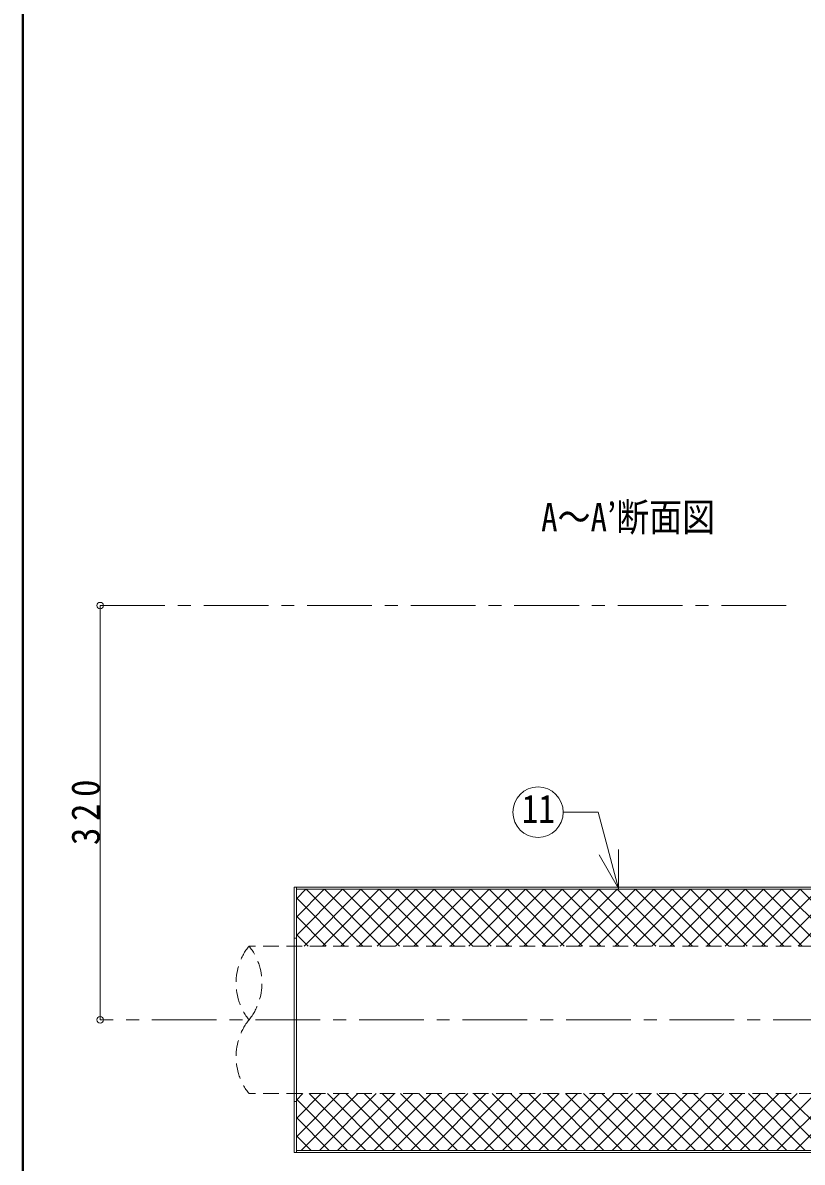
# Model space of a CAD drawing. Units: millimetres at full size, sheet at 1:10; details may follow other scales. Extents: x -2114 to 1936, y -1399 to 1411.
# Drawn here: x -2114 to -1512, y -579 to 302 of the extents above; entities that cross this region are included whole.
import ezdxf
from ezdxf.enums import TextEntityAlignment as Align

# ---------------------------------------------------------------- set-up
doc = ezdxf.new("R2010")
doc.units = ezdxf.units.MM
doc.header["$LTSCALE"] = 10
doc.header["$PDMODE"] = 32
doc.header["$PDSIZE"] = 5
doc.linetypes.add('CHAIN1', pattern=[8, 5, -1, 1, -1])
doc.linetypes.add('DASHED1', pattern=[1.8, 1.2, -0.6])
doc.layers.add('0-0_ﾚｲﾔ1', color=4, linetype='Continuous', lineweight=9)
doc.styles.add('ＭＳ ゴシック', font='')
doc.styles.get('ＭＳ ゴシック').set_extended_font_data('MS Gothic')

msp = doc.modelspace()

# ---------------------------------------------------------------- linework, layer by layer
at = {"layer": '0-0_ﾚｲﾔ1', "color": 1, "lineweight": 40}
msp.add_line((-2113.92, -1398.64), (-2113.92, 1411.36), dxfattribs=at)
at = {"layer": '0-0_ﾚｲﾔ1', "linetype": 'CHAIN1'}
for p, q in [((-1524.11, -148.64), (-2054.11, -148.64)), ((-1324.11, -468.64), (-2054.11, -468.64))]:
    msp.add_line(p, q, dxfattribs=at)
at = {"layer": '0-0_ﾚｲﾔ1'}
for p, q in [((-2054.11, -468.64), (-2054.11, -148.64)), ((-1902.51, -403.44), (-1866.8, -367.74)), ((-1902.51, -389.3), (-1880.94, -367.74)), ((-1902.51, -375.16), (-1895.09, -367.74)), ((-1896.56, -411.64), (-1852.66, -367.74)), ((-1895.01, -367.74), (-1851.11, -411.64)), ((-1882.42, -411.64), (-1838.52, -367.74)), ((-1880.86, -367.74), (-1836.96, -411.64)), ((-1868.28, -411.64), (-1824.38, -367.74)), ((-1866.72, -367.74), (-1822.82, -411.64)), ((-1854.13, -411.64), (-1810.23, -367.74)), ((-1852.58, -367.74), (-1808.68, -411.64)), ((-1839.99, -411.64), (-1796.09, -367.74)), ((-1838.44, -367.74), (-1794.54, -411.64)), ((-1825.85, -411.64), (-1781.95, -367.74)), ((-1824.29, -367.74), (-1780.39, -411.64)), ((-1811.71, -411.64), (-1767.81, -367.74)), ((-1810.15, -367.74), (-1766.25, -411.64)), ((-1797.57, -411.64), (-1753.67, -367.74)), ((-1796.01, -367.74), (-1752.11, -411.64)), ((-1783.42, -411.64), (-1739.52, -367.74)), ((-1781.87, -367.74), (-1737.97, -411.64)), ((-1769.28, -411.64), (-1725.38, -367.74)), ((-1767.73, -367.74), (-1723.83, -411.64)), ((-1755.14, -411.64), (-1711.24, -367.74)), ((-1753.58, -367.74), (-1709.68, -411.64)), ((-1741, -411.64), (-1697.1, -367.74)), ((-1739.44, -367.74), (-1695.54, -411.64)), ((-1726.85, -411.64), (-1682.95, -367.74)), ((-1725.3, -367.74), (-1681.4, -411.64)), ((-1712.71, -411.64), (-1668.81, -367.74)), ((-1711.16, -367.74), (-1667.26, -411.64)), ((-1698.57, -411.64), (-1654.67, -367.74)), ((-1697.02, -367.74), (-1653.12, -411.64)), ((-1684.43, -411.64), (-1640.53, -367.74)), ((-1682.87, -367.74), (-1638.97, -411.64)), ((-1670.29, -411.64), (-1626.39, -367.74)), ((-1668.73, -367.74), (-1624.83, -411.64)), ((-1656.14, -411.64), (-1612.24, -367.74)), ((-1654.59, -367.74), (-1610.69, -411.64)), ((-1642, -411.64), (-1598.1, -367.74)), ((-1640.45, -367.74), (-1596.55, -411.64)), ((-1627.86, -411.64), (-1583.96, -367.74)), ((-1626.3, -367.74), (-1582.4, -411.64)), ((-1613.72, -411.64), (-1569.82, -367.74)), ((-1612.16, -367.74), (-1568.26, -411.64)), ((-1599.58, -411.64), (-1555.68, -367.74)), ((-1598.02, -367.74), (-1554.12, -411.64)), ((-1585.43, -411.64), (-1541.53, -367.74)), ((-1583.88, -367.74), (-1539.98, -411.64)), ((-1571.29, -411.64), (-1527.39, -367.74)), ((-1569.74, -367.74), (-1525.84, -411.64)), ((-1557.15, -411.64), (-1513.25, -367.74)), ((-1555.59, -367.74), (-1511.69, -411.64)), ((-1543.01, -411.64), (-1499.11, -367.74)), ((-1541.45, -367.74), (-1497.55, -411.64)), ((-1528.87, -411.64), (-1484.97, -367.74)), ((-1527.31, -367.74), (-1483.41, -411.64)), ((-1514.72, -411.64), (-1470.82, -367.74)), ((-1513.17, -367.74), (-1469.27, -411.64)), ((-1902.51, -374.37), (-1865.25, -411.64)), ((-1902.51, -388.51), (-1879.39, -411.64)), ((-1902.51, -402.66), (-1893.53, -411.64)), ((-1904.11, -405.64), (-1904.11, -531.64)), ((-1902.51, -405.64), (-1902.51, -531.64)), ((-1902.51, -559.01), (-1869.14, -525.64)), ((-1902.51, -544.87), (-1883.28, -525.64)), ((-1902.51, -530.72), (-1897.42, -525.64)), ((-1898.9, -569.54), (-1855, -525.64)), ((-1892.67, -525.64), (-1848.77, -569.54)), ((-1884.75, -569.54), (-1840.85, -525.64)), ((-1878.53, -525.64), (-1834.63, -569.54)), ((-1870.61, -569.54), (-1826.71, -525.64)), ((-1864.38, -525.64), (-1820.48, -569.54)), ((-1856.47, -569.54), (-1812.57, -525.64)), ((-1850.24, -525.64), (-1806.34, -569.54)), ((-1842.33, -569.54), (-1798.43, -525.64)), ((-1836.1, -525.64), (-1792.2, -569.54)), ((-1828.19, -569.54), (-1784.29, -525.64)), ((-1821.96, -525.64), (-1778.06, -569.54)), ((-1814.04, -569.54), (-1770.14, -525.64)), ((-1807.82, -525.64), (-1763.92, -569.54)), ((-1799.9, -569.54), (-1756, -525.64)), ((-1793.67, -525.64), (-1749.77, -569.54)), ((-1785.76, -569.54), (-1741.86, -525.64)), ((-1779.53, -525.64), (-1735.63, -569.54)), ((-1771.62, -569.54), (-1727.72, -525.64)), ((-1765.39, -525.64), (-1721.49, -569.54)), ((-1757.48, -569.54), (-1713.58, -525.64)), ((-1751.25, -525.64), (-1707.35, -569.54)), ((-1743.33, -569.54), (-1699.43, -525.64)), ((-1737.11, -525.64), (-1693.21, -569.54)), ((-1729.19, -569.54), (-1685.29, -525.64)), ((-1722.96, -525.64), (-1679.06, -569.54)), ((-1715.05, -569.54), (-1671.15, -525.64)), ((-1708.82, -525.64), (-1664.92, -569.54)), ((-1700.91, -569.54), (-1657.01, -525.64)), ((-1694.68, -525.64), (-1650.78, -569.54)), ((-1686.77, -569.54), (-1642.87, -525.64)), ((-1680.54, -525.64), (-1636.64, -569.54)), ((-1672.62, -569.54), (-1628.72, -525.64)), ((-1666.39, -525.64), (-1622.49, -569.54)), ((-1658.48, -569.54), (-1614.58, -525.64)), ((-1652.25, -525.64), (-1608.35, -569.54)), ((-1644.34, -569.54), (-1600.44, -525.64)), ((-1638.11, -525.64), (-1594.21, -569.54)), ((-1630.2, -569.54), (-1586.3, -525.64)), ((-1623.97, -525.64), (-1580.07, -569.54)), ((-1616.05, -569.54), (-1572.15, -525.64)), ((-1609.83, -525.64), (-1565.93, -569.54)), ((-1601.91, -569.54), (-1558.01, -525.64)), ((-1595.68, -525.64), (-1551.78, -569.54)), ((-1587.77, -569.54), (-1543.87, -525.64)), ((-1581.54, -525.64), (-1537.64, -569.54)), ((-1573.63, -569.54), (-1529.73, -525.64)), ((-1567.4, -525.64), (-1523.5, -569.54)), ((-1559.49, -569.54), (-1515.59, -525.64)), ((-1553.26, -525.64), (-1509.36, -569.54)), ((-1545.34, -569.54), (-1501.44, -525.64)), ((-1539.12, -525.64), (-1495.22, -569.54)), ((-1531.2, -569.54), (-1487.3, -525.64)), ((-1524.97, -525.64), (-1481.07, -569.54)), ((-1517.06, -569.54), (-1473.16, -525.64)), ((-1902.51, -529.94), (-1862.91, -569.54)), ((-1902.51, -544.08), (-1877.05, -569.54)), ((-1902.51, -558.22), (-1891.2, -569.54))]:
    msp.add_line(p, q, dxfattribs=at)
at = {"layer": '0-0_ﾚｲﾔ1', "color": 7, "lineweight": 18}
for p, q in [((-1669.32, -308.25), (-1696.26, -308.25)), ((-1653.56, -367.07), (-1669.32, -308.25)), ((-1653.56, -367.07), (-1668.56, -341.09)), ((-1653.56, -367.07), (-1653.56, -337.07)), ((-1404.11, -366.14), (-1904.11, -366.14)), ((-1904.11, -366.14), (-1904.11, -405.64)), ((-1902.51, -366.14), (-1902.51, -405.64)), ((-1404.11, -367.74), (-1902.51, -367.74)), ((-1902.51, -405.64), (-1904.11, -405.64)), ((-1902.51, -531.64), (-1904.11, -531.64)), ((-1904.11, -531.64), (-1904.11, -571.14)), ((-1902.51, -531.64), (-1902.51, -571.14)), ((-1404.11, -571.14), (-1904.11, -571.14)), ((-1404.11, -569.54), (-1902.51, -569.54))]:
    msp.add_line(p, q, dxfattribs=at)
at = {"layer": '0-0_ﾚｲﾔ1', "linetype": 'DASHED1'}
for p, q in [((-1394.11, -411.64), (-1939.11, -411.64)), ((-1394.11, -525.64), (-1939.11, -525.64))]:
    msp.add_line(p, q, dxfattribs=at)
at = {"layer": '0-0_ﾚｲﾔ1', "color": 7, "lineweight": 18}
msp.add_circle((-1715.76, -308.25), 19.5, dxfattribs=at)
at = {"layer": '0-0_ﾚｲﾔ1', "linetype": 'DASHED1'}
for centre, start, end in [((-1903.5, -440.14), 141.33038, 218.66962), ((-1974.72, -440.14), 321.33038, 38.66962), ((-1903.5, -497.14), 141.33038, 218.66962)]:
    msp.add_arc(centre, 45.61, start, end, dxfattribs=at)
at = {"layer": '0-0_ﾚｲﾔ1'}
for p in [(-2054.11, -148.64), (-2054.11, -468.64)]:
    msp.add_point(p, dxfattribs=at)

# ---------------------------------------------------------------- texts
at = {"layer": '0-0_ﾚｲﾔ1', "color": 7, "style": 'ＭＳ ゴシック', "width": 0.85}
for s, p in [('A～A’断面図', (-1713.4, -97.92)), ('11', (-1728.26, -323.25))]:
    msp.add_text(s, height=21.99, dxfattribs=at).set_placement(p, align=Align.BOTTOM_LEFT)
at = {"layer": '0-0_ﾚｲﾔ1', "color": 7, "insert": (-2054.11, -333.64), "char_height": 21.99, "attachment_point": 7, "rotation": 90, "style": 'ＭＳ ゴシック'}
msp.add_mtext('\\T1.38;\\W0.9;320', dxfattribs=at)

doc.saveas('drawing.dxf')
